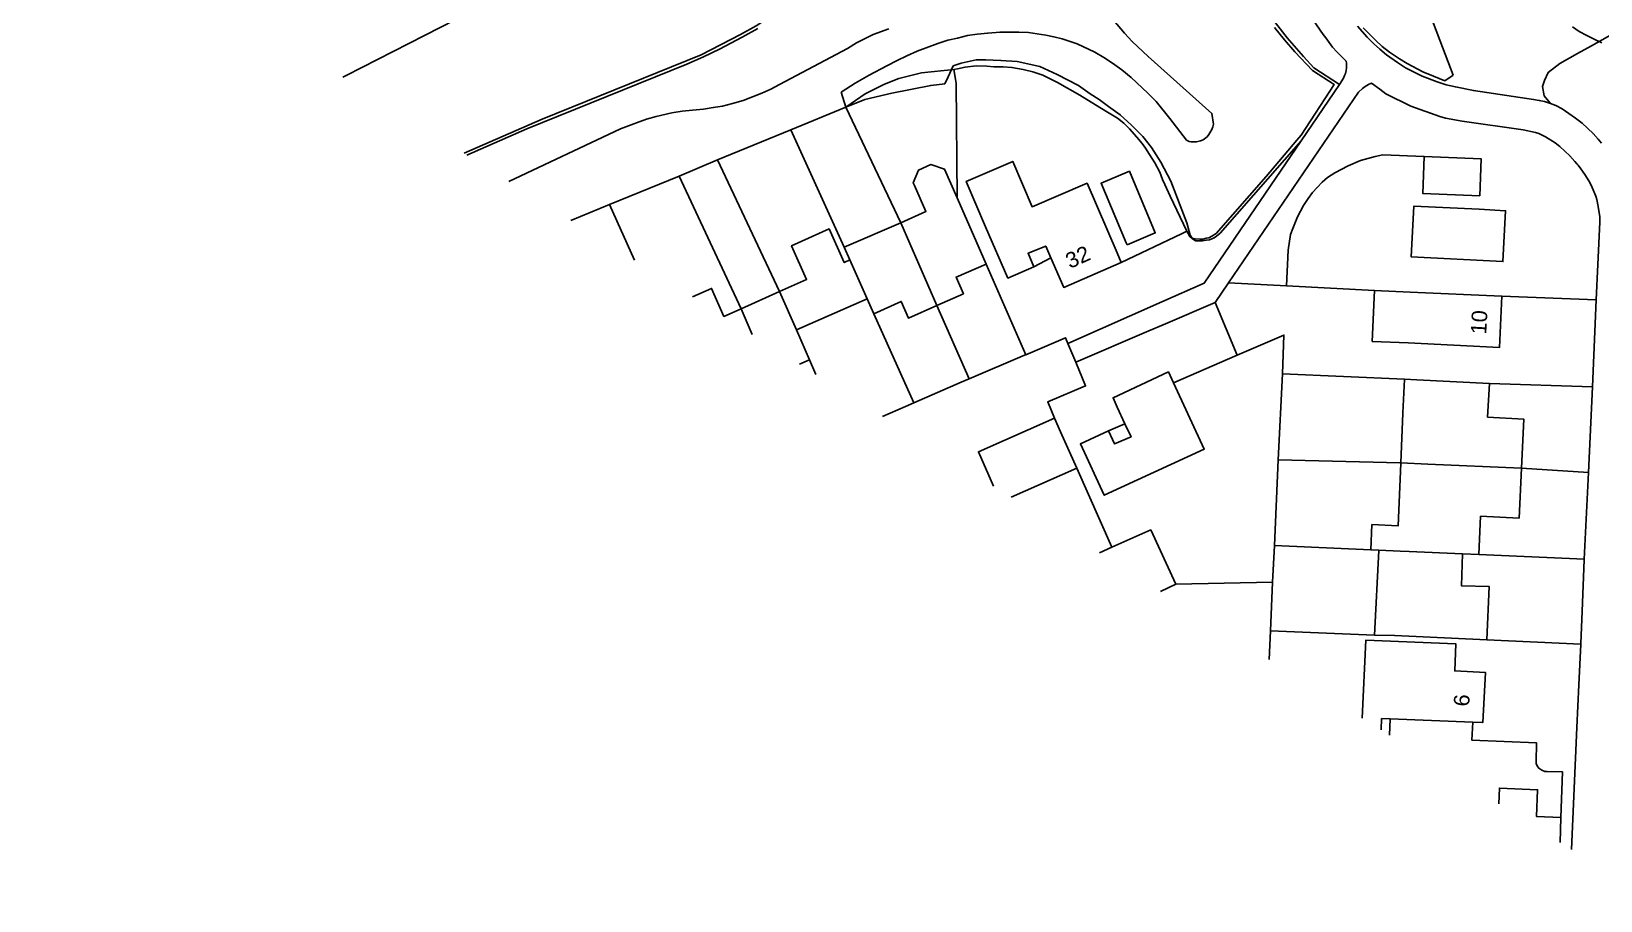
# Model space of a CAD drawing. Header units: millimetres. Extents: x 111502 to 977541, y 8702 to 1044108.
# Drawn here: x 487638.4 to 487789.9, y 241535.2 to 241619.1 of the extents above; entities that cross this region are included whole.
import ezdxf

# ---------------------------------------------------------------- set-up
doc = ezdxf.new("R2010")
doc.units = ezdxf.units.MM
doc.header["$LTSCALE"] = 0.25
doc.linetypes.add('DASHED2', pattern=[9.525, 6.35, -3.175])
doc.layers.add('E HVSS As Laid HV', color=10, linetype='Continuous')
doc.layers.add('X HVSS Site Background', color=8, linetype='Continuous')
doc.styles.add('OS Master Map$1$Standard', font='txt')

# ---------------------------------------------------------------- blocks, each defined once
blk = doc.blocks.new('OS MAP 060722')
at = {"layer": 'X HVSS Site Background', "flags": 128}
for points in [[(-1020.58, 2491.69), (-1021.33, 2492.04), (-1021.33, 2492.04), (-1022.03, 2492.39), (-1022.03, 2492.39), (-1022.78, 2492.79), (-1022.78, 2492.79), (-1023.43, 2493.24)], [(-1019.54, 2492.58), (-1021.57, 2491.42), (-1021.57, 2491.42), (-1022.93, 2490.66), (-1022.93, 2490.66), (-1024.63, 2489.69), (-1024.63, 2489.69), (-1025.78, 2488.83), (-1025.78, 2488.83), (-1026.13, 2488.06), (-1026.13, 2488.06), (-1026.33, 2487.48), (-1026.33, 2487.48), (-1026.14, 2486.59), (-1026.14, 2486.59), (-1025.53, 2485.84)], [(-1043.63, 2493.14), (-1042.43, 2491.94), (-1042.43, 2491.94), (-1041.78, 2491.34), (-1041.78, 2491.34), (-1041.08, 2490.79), (-1041.08, 2490.79), (-1040.13, 2490.14), (-1040.13, 2490.14), (-1039.38, 2489.69), (-1039.38, 2489.69), (-1037.88, 2488.89), (-1037.88, 2488.89), (-1036.83, 2488.49), (-1036.83, 2488.49), (-1035.73, 2488.04), (-1035.73, 2488.04), (-1034.93, 2488.59)], [(-1061.28, 2533.59), (-1052.98, 2522.44), (-1052.98, 2522.44), (-1050.58, 2518.89), (-1050.58, 2518.89), (-1048.13, 2515.34), (-1048.13, 2515.34), (-1041.43, 2503.64), (-1041.43, 2503.64), (-1040.33, 2501.54), (-1040.33, 2501.54), (-1039.13, 2499.09), (-1039.13, 2499.09), (-1037.88, 2496.29), (-1037.88, 2496.29), (-1034.93, 2488.59)], [(-1062.53, 2514.34), (-1047.48, 2492.49), (-1047.48, 2492.49), (-1047.23, 2492.19), (-1047.23, 2492.19), (-1046.58, 2491.29), (-1046.58, 2491.29), (-1046.18, 2490.84), (-1046.18, 2490.84), (-1045.28, 2489.94), (-1045.28, 2489.94), (-1045.23, 2489.74), (-1045.23, 2489.74), (-1045.23, 2489.29), (-1045.23, 2489.29), (-1045.28, 2489.04), (-1045.28, 2489.04), (-1045.33, 2488.74), (-1045.33, 2488.74), (-1045.43, 2488.54), (-1045.43, 2488.54), (-1045.53, 2488.29), (-1045.53, 2488.29), (-1045.93, 2487.69)], [(-1130.16, 2480.87), (-1124.38, 2483.39), (-1124.38, 2483.39), (-1108.93, 2489.64), (-1108.93, 2489.64), (-1107.33, 2490.34), (-1107.33, 2490.34), (-1105.78, 2491.09), (-1105.78, 2491.09), (-1103.58, 2492.24), (-1103.58, 2492.24), (-1102.08, 2493.09)], [(-1052.18, 2493.19), (-1051.23, 2491.99), (-1051.23, 2491.99), (-1050.23, 2490.84), (-1050.23, 2490.84), (-1048.53, 2489.04), (-1048.53, 2489.04), (-1046.43, 2487.69), (-1046.43, 2487.69), (-1049.63, 2482.79), (-1049.63, 2482.79), (-1050.03, 2482.29), (-1050.03, 2482.29), (-1052.98, 2478.79), (-1052.98, 2478.79), (-1057.83, 2473.29), (-1057.83, 2473.29), (-1058.23, 2473.04), (-1058.23, 2473.04), (-1058.53, 2472.89), (-1058.53, 2472.89), (-1058.78, 2472.84), (-1058.78, 2472.84), (-1059.08, 2472.74), (-1059.08, 2472.74), (-1059.38, 2472.74), (-1059.38, 2472.74), (-1059.88, 2472.79), (-1059.88, 2472.79), (-1060.13, 2472.84), (-1060.13, 2472.84), (-1060.34, 2473.13), (-1060.34, 2473.13), (-1060.65, 2474.33), (-1060.65, 2474.33), (-1062.19, 2478.35), (-1062.19, 2478.35), (-1063.15, 2480.19), (-1063.15, 2480.19), (-1064.07, 2481.59), (-1064.07, 2481.59), (-1064.91, 2482.67), (-1064.91, 2482.67), (-1066.01, 2483.76), (-1066.01, 2483.76), (-1067.08, 2484.75), (-1067.08, 2484.75), (-1068.23, 2485.56), (-1068.23, 2485.56), (-1069.13, 2486.22), (-1069.13, 2486.22), (-1069.99, 2486.78), (-1069.99, 2486.78), (-1071.11, 2487.58), (-1071.11, 2487.58), (-1073.16, 2488.65), (-1073.16, 2488.65), (-1074.84, 2489.41), (-1074.84, 2489.41), (-1077.04, 2489.9), (-1077.04, 2489.9), (-1078.6, 2490), (-1078.6, 2490), (-1080.08, 2490.07), (-1080.08, 2490.07), (-1081, 2490.04), (-1081, 2490.04), (-1082.44, 2489.74), (-1082.44, 2489.74), (-1083.21, 2489.47), (-1083.21, 2489.47), (-1083.69, 2488.41), (-1083.69, 2488.41), (-1084.03, 2487.74), (-1084.03, 2487.74), (-1085.38, 2487.59), (-1085.38, 2487.59), (-1089.13, 2486.84), (-1089.13, 2486.84), (-1091.73, 2486.24), (-1091.73, 2486.24), (-1093.58, 2485.49), (-1093.58, 2485.49), (-1094.03, 2486.94)], [(-1053.13, 2494.94), (-1050.98, 2492.19), (-1050.98, 2492.19), (-1049.38, 2490.39), (-1049.38, 2490.39), (-1048.38, 2489.29), (-1048.38, 2489.29), (-1045.93, 2487.69)], [(-1107.18, 2503.59), (-1126.68, 2496.29), (-1126.68, 2496.29), (-1141.83, 2488.54), (-1141.83, 2488.54), (-1142.13, 2488.39)], [(-1044.18, 2493.29), (-1043.23, 2492.24), (-1043.23, 2492.24), (-1042.63, 2491.64), (-1042.63, 2491.64), (-1042.03, 2491.09), (-1042.03, 2491.09), (-1041.38, 2490.54), (-1041.38, 2490.54), (-1040.33, 2489.79), (-1040.33, 2489.79), (-1039.53, 2489.29), (-1039.53, 2489.29), (-1037.93, 2488.49), (-1037.93, 2488.49), (-1036.48, 2487.94), (-1036.48, 2487.94), (-1035.63, 2487.64), (-1035.63, 2487.64), (-1034.73, 2487.44), (-1034.73, 2487.44), (-1032.98, 2487.09), (-1032.98, 2487.09), (-1027.18, 2486.24), (-1027.18, 2486.24), (-1026.63, 2486.14), (-1026.63, 2486.14), (-1026.13, 2486.04), (-1026.13, 2486.04), (-1025.53, 2485.84)], [(-1130.44, 2481.04), (-1122.88, 2484.34), (-1122.88, 2484.34), (-1107.53, 2490.54), (-1107.53, 2490.54), (-1103.73, 2492.49), (-1103.73, 2492.49), (-1102.23, 2493.34), (-1102.23, 2493.34), (-1099.48, 2495.14), (-1099.48, 2495.14), (-1097.13, 2496.59), (-1097.13, 2496.59), (-1096.22, 2497.12)], [(-1094.03, 2486.94), (-1092.68, 2487.79), (-1092.68, 2487.79), (-1091.33, 2488.59), (-1091.33, 2488.59), (-1089.63, 2489.49), (-1089.63, 2489.49), (-1088.63, 2489.99), (-1088.63, 2489.99), (-1087.68, 2490.44), (-1087.68, 2490.44), (-1086.68, 2490.89), (-1086.68, 2490.89), (-1084.68, 2491.64), (-1084.68, 2491.64), (-1083.73, 2491.94), (-1083.73, 2491.94), (-1082.78, 2492.14), (-1082.78, 2492.14), (-1081.83, 2492.39), (-1081.83, 2492.39), (-1080.88, 2492.54), (-1080.88, 2492.54), (-1079.88, 2492.64), (-1079.88, 2492.64), (-1078.68, 2492.74), (-1078.68, 2492.74), (-1076.88, 2492.74), (-1076.88, 2492.74), (-1075.93, 2492.69), (-1075.93, 2492.69), (-1074.28, 2492.44), (-1074.28, 2492.44), (-1073.48, 2492.29), (-1073.48, 2492.29), (-1072.68, 2492.09), (-1072.68, 2492.09), (-1071.23, 2491.59), (-1071.23, 2491.59), (-1069.53, 2490.79), (-1069.53, 2490.79), (-1068.68, 2490.29), (-1068.68, 2490.29), (-1067.83, 2489.74), (-1067.83, 2489.74), (-1066.93, 2489.09), (-1066.93, 2489.09), (-1066.03, 2488.34), (-1066.03, 2488.34), (-1064.43, 2486.84), (-1064.43, 2486.84), (-1063.63, 2486.04), (-1063.63, 2486.04), (-1062.28, 2484.39), (-1062.28, 2484.39), (-1060.68, 2482.29), (-1060.68, 2482.29), (-1060.43, 2482.19), (-1060.43, 2482.19), (-1060.23, 2482.14), (-1060.23, 2482.14), (-1059.73, 2482.14), (-1059.73, 2482.14), (-1059.33, 2482.24), (-1059.33, 2482.24), (-1059.08, 2482.34), (-1059.08, 2482.34), (-1058.68, 2482.64), (-1058.68, 2482.64), (-1058.53, 2482.84), (-1058.53, 2482.84), (-1058.23, 2483.34), (-1058.23, 2483.34), (-1058.13, 2483.59), (-1058.13, 2483.59), (-1058.08, 2483.84), (-1058.08, 2483.84), (-1058.23, 2484.89), (-1058.23, 2484.89), (-1064.38, 2490.39), (-1064.38, 2490.39), (-1065.93, 2491.84), (-1065.93, 2491.84), (-1066.68, 2492.64), (-1066.68, 2492.64), (-1067.73, 2493.89)], [(-1089.43, 2493.04), (-1090.93, 2492.49), (-1090.93, 2492.49), (-1092.53, 2491.69), (-1092.53, 2491.69), (-1093.43, 2491.14), (-1093.43, 2491.14), (-1099.98, 2487.69), (-1099.98, 2487.69), (-1100.83, 2487.24), (-1100.83, 2487.24), (-1101.68, 2486.84), (-1101.68, 2486.84), (-1103.48, 2486.14), (-1103.48, 2486.14), (-1104.53, 2485.84), (-1104.53, 2485.84), (-1105.48, 2485.59), (-1105.48, 2485.59), (-1106.38, 2485.44), (-1106.38, 2485.44), (-1107.33, 2485.29), (-1107.33, 2485.29), (-1108.38, 2485.19), (-1108.38, 2485.19), (-1109.38, 2485.09), (-1109.38, 2485.09), (-1110.38, 2484.94), (-1110.38, 2484.94), (-1111.88, 2484.59), (-1111.88, 2484.59), (-1112.83, 2484.34), (-1112.83, 2484.34), (-1113.78, 2483.99), (-1113.78, 2483.99), (-1115.33, 2483.39), (-1115.33, 2483.39), (-1126.12, 2478.33)], [(-1060.66, 2473.51), (-1062.27, 2476.91), (-1062.27, 2476.91), (-1062.77, 2478.01), (-1062.77, 2478.01), (-1062.99, 2478.5), (-1062.99, 2478.5), (-1063.26, 2479.21), (-1063.26, 2479.21), (-1063.73, 2480.12), (-1063.73, 2480.12), (-1064.25, 2480.91), (-1064.25, 2480.91), (-1064.64, 2481.53), (-1064.64, 2481.53), (-1064.95, 2481.99), (-1064.95, 2481.99), (-1065.47, 2482.59), (-1065.47, 2482.59), (-1066.2, 2483.4), (-1066.2, 2483.4), (-1066.74, 2483.95), (-1066.74, 2483.95), (-1067.36, 2484.42), (-1067.36, 2484.42), (-1068.3, 2485.01), (-1068.3, 2485.01), (-1069.46, 2485.7), (-1069.46, 2485.7), (-1070.99, 2486.64), (-1070.99, 2486.64), (-1073.14, 2487.86), (-1073.14, 2487.86), (-1074.55, 2488.58), (-1074.55, 2488.58), (-1075.51, 2488.91), (-1075.51, 2488.91), (-1076.44, 2489.11), (-1076.44, 2489.11), (-1077.54, 2489.33), (-1077.54, 2489.33), (-1078.41, 2489.39), (-1078.41, 2489.39), (-1079.28, 2489.37), (-1079.28, 2489.37), (-1079.95, 2489.44), (-1079.95, 2489.44), (-1081, 2489.47), (-1081, 2489.47), (-1082.07, 2489.35), (-1082.07, 2489.35), (-1082.78, 2489.2), (-1082.78, 2489.2), (-1083.14, 2489.11)], [(-1083.14, 2489.11), (-1086.28, 2488.8), (-1086.28, 2488.8), (-1088.45, 2488.24), (-1088.45, 2488.24), (-1089.83, 2487.72), (-1089.83, 2487.72), (-1091.7, 2486.76), (-1091.7, 2486.76), (-1093.58, 2485.49)], [(-1082.83, 2476.74), (-1082.93, 2487.79), (-1082.93, 2487.79), (-1083.14, 2489.11)], [(-1056.63, 2468.55), (-1044.08, 2486.94), (-1044.08, 2486.94), (-1043.68, 2487.29), (-1043.68, 2487.29), (-1043.43, 2487.49), (-1043.43, 2487.49), (-1043.13, 2487.69), (-1043.13, 2487.69), (-1042.83, 2487.79), (-1042.83, 2487.79), (-1042.03, 2487.24), (-1042.03, 2487.24), (-1041.43, 2486.79), (-1041.43, 2486.79), (-1039.03, 2485.59), (-1039.03, 2485.59), (-1036.23, 2484.59), (-1036.23, 2484.59), (-1035.68, 2484.44), (-1035.68, 2484.44), (-1034.08, 2484.14), (-1034.08, 2484.14), (-1028.18, 2483.29), (-1028.18, 2483.29), (-1026.98, 2483.04), (-1026.98, 2483.04), (-1026.68, 2482.94), (-1026.68, 2482.94), (-1026.03, 2482.64), (-1026.03, 2482.64), (-1025.08, 2482.04), (-1025.08, 2482.04), (-1024.63, 2481.69), (-1024.63, 2481.69), (-1023.68, 2480.79), (-1023.68, 2480.79), (-1023.18, 2480.24), (-1023.18, 2480.24), (-1022.98, 2479.99), (-1022.98, 2479.99), (-1022.88, 2479.89), (-1022.88, 2479.89), (-1022.63, 2479.54), (-1022.63, 2479.54), (-1022.23, 2478.99)], [(-1049.63, 2482.24), (-1045.93, 2487.69)], [(-1093.58, 2485.49), (-1098.88, 2483.29)], [(-1088.28, 2474.34), (-1093.58, 2485.49)], [(-1025.53, 2485.84), (-1025.03, 2485.64), (-1025.03, 2485.64), (-1024.43, 2485.34), (-1024.43, 2485.34), (-1023.13, 2484.44), (-1023.13, 2484.44), (-1022.48, 2483.94), (-1022.48, 2483.94), (-1021.43, 2482.94), (-1021.43, 2482.94), (-1020.93, 2482.39), (-1020.93, 2482.39), (-1020.63, 2482.02)], [(-1098.88, 2483.29), (-1105.98, 2480.39)], [(-1093.73, 2471.99), (-1098.88, 2483.29)], [(-1072.13, 2462.69), (-1063.08, 2466.69), (-1063.08, 2466.69), (-1058.98, 2468.49), (-1058.98, 2468.49), (-1049.63, 2482.24)], [(-1060.66, 2473.51), (-1060.37, 2473), (-1060.37, 2473), (-1060.14, 2472.81), (-1060.14, 2472.81), (-1059.83, 2472.59), (-1059.83, 2472.59), (-1059.13, 2472.59), (-1059.13, 2472.59), (-1058.78, 2472.64), (-1058.78, 2472.64), (-1058.48, 2472.69), (-1058.48, 2472.69), (-1058.03, 2472.89), (-1058.03, 2472.89), (-1057.78, 2473.04), (-1057.78, 2473.04), (-1057.43, 2473.34), (-1057.43, 2473.34), (-1049.63, 2482.24)], [(-1105.98, 2480.39), (-1109.68, 2478.84)], [(-1099.98, 2467.69), (-1105.98, 2480.39)], [(-1066.98, 2470.49), (-1067.38, 2471.44), (-1067.38, 2471.44), (-1070.28, 2478.14), (-1070.28, 2478.14), (-1075.59, 2475.87), (-1075.59, 2475.87), (-1077.46, 2480.25), (-1077.46, 2480.25), (-1081.95, 2478.32), (-1081.95, 2478.32), (-1080.08, 2473.94), (-1080.08, 2473.94), (-1077.93, 2468.99), (-1077.93, 2468.99), (-1075.43, 2470.09)], [(-1051.03, 2468.24), (-1050.88, 2471.69), (-1050.88, 2471.69), (-1050.63, 2473.19), (-1050.63, 2473.19), (-1050.43, 2473.79), (-1050.43, 2473.79), (-1049.98, 2474.89), (-1049.98, 2474.89), (-1049.38, 2475.99), (-1049.38, 2475.99), (-1048.93, 2476.69), (-1048.93, 2476.69), (-1048.53, 2477.24), (-1048.53, 2477.24), (-1048.08, 2477.74), (-1048.08, 2477.74), (-1047.58, 2478.24), (-1047.58, 2478.24), (-1047.08, 2478.69), (-1047.08, 2478.69), (-1046.38, 2479.14), (-1046.38, 2479.14), (-1045.08, 2479.84), (-1045.08, 2479.84), (-1043.88, 2480.34), (-1043.88, 2480.34), (-1042.48, 2480.74), (-1042.48, 2480.74), (-1041.73, 2480.89), (-1041.73, 2480.89), (-1037.73, 2480.72)], [(-1037.73, 2480.72), (-1037.88, 2477.17), (-1037.88, 2477.17), (-1032.38, 2476.94), (-1032.38, 2476.94), (-1032.23, 2480.49), (-1032.23, 2480.49), (-1037.73, 2480.72)], [(-1109.68, 2478.84), (-1116.38, 2476.09)], [(-1103.68, 2466.04), (-1109.68, 2478.84)], [(-1088.28, 2474.34), (-1085.84, 2475.42), (-1085.84, 2475.42), (-1086.95, 2477.93), (-1086.95, 2477.93), (-1087.06, 2478.19), (-1087.06, 2478.19), (-1086.56, 2479.42), (-1086.56, 2479.42), (-1085.37, 2479.95), (-1085.37, 2479.95), (-1084.04, 2479.52), (-1084.04, 2479.52), (-1082.83, 2476.74)], [(-1066.43, 2472.2), (-1066.51, 2472.4), (-1066.51, 2472.4), (-1068.93, 2478.15), (-1068.93, 2478.15), (-1066.42, 2479.2), (-1066.42, 2479.2), (-1066.2, 2479.3), (-1066.2, 2479.3), (-1063.7, 2473.35), (-1063.7, 2473.35), (-1066.43, 2472.2)], [(-1022.23, 2478.99), (-1021.83, 2478.39), (-1021.83, 2478.39), (-1021.68, 2478.09), (-1021.68, 2478.09), (-1021.53, 2477.74), (-1021.53, 2477.74), (-1021.18, 2476.89), (-1021.18, 2476.89), (-1021.08, 2476.59), (-1021.08, 2476.59), (-1020.93, 2475.89), (-1020.93, 2475.89), (-1020.78, 2474.89), (-1020.78, 2474.89), (-1020.78, 2474.39), (-1020.78, 2474.39), (-1020.97, 2470.31), (-1020.97, 2470.31), (-1021.13, 2466.89)], [(-1116.38, 2476.09), (-1120.12, 2474.56)], [(-1113.99, 2470.71), (-1116.38, 2476.09)], [(-1082.83, 2476.74), (-1080.03, 2470.34)], [(-1032.43, 2475.64), (-1038.73, 2475.94), (-1038.73, 2475.94), (-1038.98, 2471.04), (-1038.98, 2471.04), (-1030.13, 2470.59), (-1030.13, 2470.59), (-1029.88, 2475.49), (-1029.88, 2475.49), (-1032.43, 2475.64)], [(-1093.73, 2471.99), (-1088.28, 2474.34)], [(-1088.28, 2474.34), (-1084.78, 2466.34)], [(-1099.98, 2467.69), (-1097.36, 2468.87), (-1097.36, 2468.87), (-1098.82, 2472.11), (-1098.82, 2472.11), (-1095.19, 2473.74), (-1095.19, 2473.74), (-1093.73, 2470.49), (-1093.73, 2470.49), (-1093.18, 2470.74)], [(-1066.98, 2470.49), (-1061.18, 2473.26), (-1061.18, 2473.26), (-1060.66, 2473.51)], [(-1093.18, 2470.74), (-1093.73, 2471.99)], [(-1075.43, 2470.09), (-1075.98, 2471.39), (-1075.98, 2471.39), (-1074.28, 2472.09), (-1074.28, 2472.09), (-1073.78, 2470.94)], [(-1091.53, 2466.99), (-1093.18, 2470.74)], [(-1084.78, 2466.34), (-1082.23, 2467.49), (-1082.23, 2467.49), (-1082.93, 2469.09), (-1082.93, 2469.09), (-1080.03, 2470.34)], [(-1076.2, 2461.6), (-1080.03, 2470.34)], [(-1075.43, 2470.09), (-1073.78, 2470.94)], [(-1073.78, 2470.94), (-1072.53, 2468.09), (-1072.53, 2468.09), (-1066.98, 2470.49)], [(-1108.39, 2467.19), (-1106.54, 2468), (-1106.54, 2468), (-1105.35, 2465.29), (-1105.35, 2465.29), (-1103.68, 2466.04)], [(-1057.93, 2466.64), (-1056.63, 2468.55)], [(-1051.03, 2468.24), (-1056.63, 2468.55)], [(-1042.55, 2467.78), (-1051.03, 2468.24)], [(-1103.68, 2466.04), (-1099.98, 2467.69)], [(-1098.33, 2463.99), (-1099.98, 2467.69)], [(-1098.33, 2463.99), (-1091.53, 2466.99)], [(-1090.88, 2465.54), (-1091.53, 2466.99)], [(-1084.78, 2466.34), (-1087.53, 2465.14), (-1087.53, 2465.14), (-1088.23, 2466.74), (-1088.23, 2466.74), (-1090.88, 2465.54)], [(-1062.95, 2464.48), (-1057.93, 2466.64)], [(-1057.93, 2466.64), (-1055.79, 2461.54)], [(-1042.55, 2467.78), (-1042.75, 2462.88), (-1042.75, 2462.88), (-1039.28, 2462.74), (-1039.28, 2462.74), (-1030.48, 2462.29), (-1030.48, 2462.29), (-1030.23, 2467.24)], [(-1030.23, 2467.24), (-1039.08, 2467.63), (-1039.08, 2467.63), (-1042.55, 2467.78)], [(-1030.23, 2467.24), (-1021.13, 2466.89)], [(-1021.13, 2466.89), (-1021.48, 2458.49)], [(-1102.61, 2463.55), (-1103.68, 2466.04)], [(-1087.02, 2456.94), (-1090.88, 2465.54)], [(-1081.68, 2459.26), (-1084.78, 2466.34)], [(-1097.08, 2461.09), (-1098.33, 2463.99)], [(-1071.38, 2460.89), (-1064.33, 2463.89), (-1064.33, 2463.89), (-1062.95, 2464.48)], [(-1055.79, 2461.54), (-1051.28, 2463.49), (-1051.28, 2463.49), (-1051.43, 2459.74)], [(-1072.13, 2462.69), (-1072.38, 2463.24), (-1072.38, 2463.24), (-1076.2, 2461.6)], [(-1071.38, 2460.89), (-1072.13, 2462.69)], [(-1098.05, 2460.68), (-1097.08, 2461.09)], [(-1096.47, 2459.69), (-1097.08, 2461.09)], [(-1076.2, 2461.6), (-1076.33, 2461.54), (-1076.33, 2461.54), (-1081.68, 2459.26)], [(-1073.43, 2455.49), (-1074.08, 2457.04), (-1074.08, 2457.04), (-1070.43, 2458.59), (-1070.43, 2458.59), (-1071.38, 2460.89)], [(-1061.93, 2458.89), (-1055.79, 2461.54)], [(-1081.68, 2459.26), (-1082.43, 2458.94), (-1082.43, 2458.94), (-1087.02, 2456.94)], [(-1061.93, 2458.89), (-1062.43, 2459.94), (-1062.43, 2459.94), (-1067.78, 2457.44), (-1067.78, 2457.44), (-1067.37, 2456.54), (-1067.37, 2456.54), (-1066.63, 2454.94)], [(-1051.83, 2451.44), (-1051.43, 2459.74)], [(-1039.65, 2459.23), (-1051.43, 2459.74)], [(-1039.99, 2451.15), (-1039.81, 2455.96), (-1039.81, 2455.96), (-1039.81, 2455.98), (-1039.81, 2455.98), (-1039.81, 2455.98), (-1039.81, 2455.98), (-1039.65, 2459.22), (-1039.65, 2459.22), (-1039.65, 2459.23)], [(-1039.65, 2459.23), (-1038.44, 2459.17), (-1038.44, 2459.17), (-1031.44, 2458.82)], [(-1061.93, 2458.89), (-1058.98, 2452.49), (-1058.98, 2452.49), (-1068.63, 2448.04), (-1068.63, 2448.04), (-1070.93, 2452.99), (-1070.93, 2452.99), (-1068.23, 2454.24)], [(-1031.44, 2458.82), (-1031.61, 2455.57)], [(-1031.44, 2458.82), (-1021.48, 2458.49)], [(-1021.48, 2458.49), (-1021.88, 2450.24)], [(-1087.02, 2456.94), (-1087.83, 2456.59), (-1087.83, 2456.59), (-1090.03, 2455.65)], [(-1079.31, 2448.9), (-1080.78, 2452.24), (-1080.78, 2452.24), (-1073.43, 2455.49)], [(-1073.43, 2455.49), (-1072.85, 2454.17), (-1072.85, 2454.17), (-1071.28, 2450.64)], [(-1066.63, 2454.94), (-1066.03, 2453.69), (-1066.03, 2453.69), (-1067.63, 2452.99), (-1067.63, 2452.99), (-1068.23, 2454.24)], [(-1068.23, 2454.24), (-1066.63, 2454.94)], [(-1031.61, 2455.57), (-1028.13, 2455.39), (-1028.13, 2455.39), (-1028.33, 2450.64)], [(-1052.18, 2443.19), (-1051.83, 2451.44)], [(-1039.99, 2451.15), (-1040.06, 2451.16), (-1040.06, 2451.16), (-1051.83, 2451.44)], [(-1071.28, 2450.64), (-1077.61, 2447.84)], [(-1071.28, 2450.64), (-1067.88, 2443.04)], [(-1039.99, 2451.15), (-1039.99, 2451.11), (-1039.99, 2451.11), (-1040.25, 2445.09), (-1040.25, 2445.09), (-1042.78, 2445.2), (-1042.78, 2445.2), (-1042.88, 2442.78)], [(-1037.38, 2451.04), (-1039.99, 2451.15)], [(-1037.38, 2451.04), (-1028.33, 2450.64)], [(-1032.45, 2442.32), (-1032.45, 2442.32), (-1032.45, 2442.32), (-1032.29, 2446.01), (-1032.29, 2446.01), (-1028.58, 2445.84), (-1028.58, 2445.84), (-1028.33, 2450.64)], [(-1028.33, 2450.64), (-1021.88, 2450.24)], [(-1021.88, 2450.24), (-1022.28, 2441.88)], [(-1067.88, 2443.04), (-1064.13, 2444.69), (-1064.13, 2444.69), (-1061.73, 2439.44)], [(-1069.1, 2442.49), (-1067.88, 2443.04)], [(-1052.38, 2439.64), (-1052.18, 2443.19)], [(-1042.88, 2442.78), (-1052.18, 2443.19)], [(-1042.88, 2442.78), (-1042.13, 2442.74)], [(-1042.53, 2434.54), (-1042.13, 2442.72), (-1042.13, 2442.72), (-1042.13, 2442.74), (-1042.13, 2442.74), (-1042.13, 2442.74)], [(-1042.13, 2442.74), (-1040.07, 2442.65), (-1040.07, 2442.65), (-1039.2, 2442.62), (-1039.2, 2442.62), (-1034.03, 2442.39)], [(-1034.03, 2442.39), (-1034.13, 2439.29), (-1034.13, 2439.29), (-1031.48, 2439.24), (-1031.48, 2439.24), (-1031.68, 2434.09)], [(-1034.03, 2442.39), (-1032.45, 2442.32)], [(-1023.72, 2441.94), (-1032.45, 2442.32)], [(-1022.28, 2441.88), (-1023.72, 2441.94)], [(-1022.28, 2441.88), (-1022.28, 2441.79), (-1022.28, 2441.79), (-1022.49, 2436.86)], [(-1063.18, 2438.76), (-1061.73, 2439.44)], [(-1061.73, 2439.44), (-1052.38, 2439.64)], [(-1052.58, 2434.94), (-1052.38, 2439.64)], [(-1022.49, 2436.86), (-1022.63, 2433.74), (-1022.63, 2433.74), (-1022.63, 2433.68)], [(-1052.71, 2432.19), (-1052.58, 2434.94)], [(-1042.53, 2434.54), (-1052.58, 2434.94)], [(-1043.72, 2426.54), (-1043.38, 2434.04), (-1043.38, 2434.04), (-1034.68, 2433.69), (-1034.68, 2433.69), (-1034.78, 2431.09), (-1034.78, 2431.09), (-1031.83, 2430.94), (-1031.83, 2430.94), (-1032.08, 2426.09), (-1032.08, 2426.09), (-1033.03, 2426.14)], [(-1031.68, 2434.09), (-1040.58, 2434.49), (-1040.58, 2434.49), (-1042.53, 2434.54)], [(-1022.63, 2433.68), (-1031.68, 2434.09)], [(-1022.63, 2433.68), (-1022.8, 2429.75), (-1022.8, 2429.75), (-1022.99, 2425.61), (-1022.99, 2425.61), (-1023.52, 2413.84)], [(-1041.9, 2425.39), (-1041.85, 2426.48), (-1041.85, 2426.48), (-1041.03, 2426.45)], [(-1041.03, 2426.45), (-1041.09, 2424.88)], [(-1041.03, 2426.45), (-1033.03, 2426.14)], [(-1024.53, 2416.94), (-1024.38, 2421.34), (-1024.38, 2421.34), (-1025.88, 2421.39), (-1025.88, 2421.39), (-1026.08, 2421.39), (-1026.08, 2421.39), (-1026.38, 2421.49), (-1026.38, 2421.49), (-1026.68, 2421.69), (-1026.68, 2421.69), (-1026.83, 2421.94), (-1026.83, 2421.94), (-1026.93, 2422.14), (-1026.93, 2422.14), (-1026.93, 2422.29), (-1026.93, 2422.29), (-1026.88, 2424.14), (-1026.88, 2424.14), (-1033.13, 2424.39), (-1033.13, 2424.39), (-1033.03, 2426.14)], [(-1030.54, 2418.25), (-1030.48, 2419.78), (-1030.48, 2419.78), (-1026.79, 2419.61), (-1026.79, 2419.61), (-1026.91, 2417.05), (-1026.91, 2417.05), (-1024.53, 2416.94)], [(-1024.53, 2416.94), (-1024.62, 2414.53)]]:
    blk.add_lwpolyline(points, dxfattribs=at)
at = {"layer": 'X HVSS Site Background', "char_height": 1.5, "attachment_point": 7, "style": 'OS Master Map$1$Standard'}
for s, insert, rotation in [('{\\farial|b0|i0|c0|p34;32}', (-1071.93, 2469.85), 24.2), ('{\\farial|b0|i0|c0|p34;10}', (-1031.73, 2463.52), 86.8), ('{\\farial|b0|i0|c0|p34;6}', (-1033.38, 2427.62), 86.8)]:
    blk.add_mtext(s, dxfattribs=dict(at, insert=insert, rotation=rotation))

msp = doc.modelspace()

# ---------------------------------------------------------------- linework, layer by layer
at = {"lineweight": 0}
msp.add_circle((488727.82, 239008.33), 11388.42, dxfattribs=at)

# ---------------------------------------------------------------- block references
at = {"layer": 'E HVSS As Laid HV', "linetype": 'DASHED2', "lineweight": 0}
msp.add_blockref('OS MAP 060722', (488810.58, 239126.31), dxfattribs=at)

doc.saveas('drawing.dxf')
